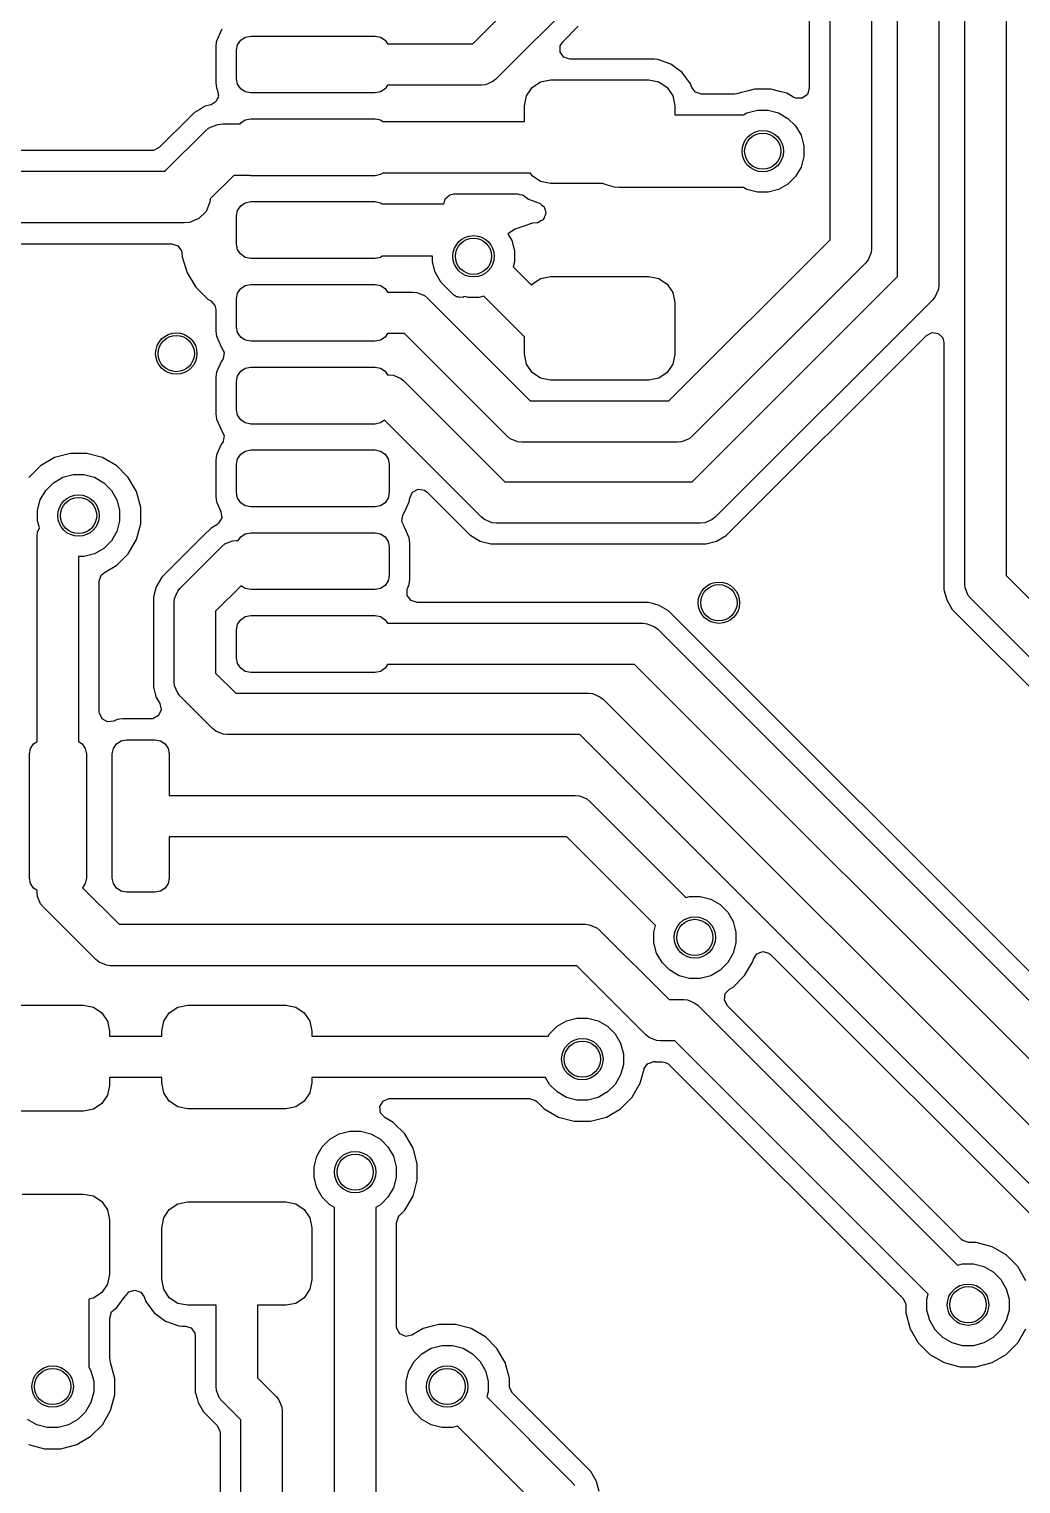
# Model space of a CAD drawing. Extents: x 0.23 to 2.97, y 0.23 to 2.17.
# Drawn here: x 1.556 to 1.933, y 0.783 to 1.336 of the extents above; entities that cross this region are included whole.
import ezdxf

# ---------------------------------------------------------------- set-up
doc = ezdxf.new("R2010")
doc.units = 0
doc.header["$MEASUREMENT"] = 0
doc.layers.add('BLACK', color=7, linetype='CONTINUOUS')

msp = doc.modelspace()

# ---------------------------------------------------------------- linework, layer by layer
at = {"layer": 'BLACK', "linetype": 'CONTINUOUS'}
for p, q in [((1.91177, 1.12535), (1.91177, 1.60109)), ((1.92752, 1.60435), (1.92752, 1.12862)), ((1.90193, 1.46894), (1.90193, 1.23906)), ((1.88618, 1.24232), (1.88618, 1.46568)), ((1.86059, 1.25625), (1.86059, 1.45627)), ((1.87634, 1.45954), (1.87634, 1.25299)), ((1.8527, 1.45139), (1.8527, 1.31383)), ((1.72473, 1.33087), (1.76213, 1.36826)), ((1.77557, 1.35943), (1.73356, 1.31742)), ((1.62924, 1.33616), (1.62726, 1.3319)), ((1.62944, 1.33644), (1.62924, 1.33616)), ((1.62941, 1.33645), (1.62944, 1.33644)), ((1.75893, 1.33163), (1.76484, 1.33755)), ((1.6272, 1.33149), (1.627, 1.32996)), ((1.627, 1.32996), (1.627, 1.31602)), ((1.62726, 1.3319), (1.6272, 1.33149)), ((1.62726, 1.3319), (1.62726, 1.3319)), ((1.62726, 1.3319), (1.62726, 1.3319)), ((1.6349, 1.32841), (1.63531, 1.33048)), ((1.6349, 1.31758), (1.6349, 1.32841)), ((1.63531, 1.33048), (1.63648, 1.33223)), ((1.63648, 1.33223), (1.63824, 1.33341)), ((1.63824, 1.33341), (1.64031, 1.33382)), ((1.64031, 1.33382), (1.68756, 1.33382)), ((1.68756, 1.33382), (1.68963, 1.33341)), ((1.68963, 1.33341), (1.69138, 1.33223)), ((1.69138, 1.33223), (1.6923, 1.33087)), ((1.6923, 1.33087), (1.72473, 1.33087)), ((1.75798, 1.33008), (1.75893, 1.33163)), ((1.75798, 1.32767), (1.75798, 1.33008)), ((1.7594, 1.32572), (1.75798, 1.32767)), ((1.76169, 1.32498), (1.7594, 1.32572)), ((1.79384, 1.32498), (1.76169, 1.32498)), ((1.79504, 1.32487), (1.79384, 1.32498)), ((1.79384, 1.32498), (1.79384, 1.32498)), ((1.80008, 1.3231), (1.79504, 1.32487)), ((1.79504, 1.32487), (1.79504, 1.32487)), ((1.80438, 1.31993), (1.80008, 1.3231)), ((1.63531, 1.31551), (1.6349, 1.31758)), ((1.73356, 1.31742), (1.73237, 1.31645)), ((1.80756, 1.31563), (1.80438, 1.31993)), ((1.80438, 1.31993), (1.80438, 1.31993)), ((1.80438, 1.31993), (1.80438, 1.31993)), ((1.80438, 1.31993), (1.80438, 1.31993)), ((1.80438, 1.31993), (1.80438, 1.31993)), ((1.627, 1.31602), (1.627, 1.31602)), ((1.627, 1.31602), (1.62726, 1.31408)), ((1.62726, 1.31408), (1.62772, 1.3131)), ((1.62772, 1.3131), (1.62783, 1.31217)), ((1.62783, 1.31217), (1.62808, 1.31126)), ((1.63648, 1.31375), (1.63531, 1.31551)), ((1.63824, 1.31258), (1.63648, 1.31375)), ((1.64031, 1.31217), (1.63824, 1.31258)), ((1.68756, 1.31217), (1.64031, 1.31217)), ((1.68963, 1.31258), (1.68756, 1.31217)), ((1.69138, 1.31375), (1.68963, 1.31258)), ((1.6923, 1.31512), (1.69138, 1.31375)), ((1.72799, 1.31512), (1.6923, 1.31512)), ((1.72953, 1.31527), (1.72799, 1.31512)), ((1.73237, 1.31645), (1.72953, 1.31527)), ((1.74521, 1.31101), (1.74734, 1.3142)), ((1.74734, 1.3142), (1.75053, 1.31634)), ((1.75053, 1.31634), (1.7543, 1.31709)), ((1.7543, 1.31709), (1.7917, 1.31709)), ((1.7917, 1.31709), (1.79547, 1.31634)), ((1.79547, 1.31634), (1.79866, 1.3142)), ((1.79866, 1.3142), (1.80079, 1.31101)), ((1.80803, 1.31428), (1.80756, 1.31563)), ((1.80756, 1.31563), (1.80756, 1.31563)), ((1.80756, 1.31563), (1.80756, 1.31563)), ((1.80942, 1.31242), (1.80803, 1.31428)), ((1.81171, 1.31167), (1.80942, 1.31242)), ((1.82573, 1.31197), (1.82424, 1.31167)), ((1.82587, 1.31203), (1.82573, 1.31197)), ((1.8295, 1.313), (1.82587, 1.31203)), ((1.83189, 1.31364), (1.8295, 1.313)), ((1.83811, 1.31364), (1.83189, 1.31364)), ((1.84143, 1.31275), (1.83811, 1.31364)), ((1.84413, 1.31203), (1.84143, 1.31275)), ((1.84685, 1.31046), (1.84413, 1.31203)), ((1.8527, 1.31383), (1.85195, 1.31154)), ((1.62292, 1.30708), (1.62092, 1.30593)), ((1.62293, 1.30708), (1.62292, 1.30708)), ((1.62294, 1.30709), (1.62293, 1.30709)), ((1.62293, 1.30709), (1.62293, 1.30708)), ((1.62412, 1.3074), (1.62294, 1.30709)), ((1.62518, 1.30768), (1.62412, 1.3074)), ((1.62519, 1.30769), (1.62518, 1.30769)), ((1.62518, 1.30769), (1.62518, 1.30768)), ((1.6252, 1.30769), (1.62519, 1.30769)), ((1.62684, 1.3086), (1.6252, 1.30769)), ((1.62698, 1.30885), (1.62684, 1.3086)), ((1.62722, 1.30901), (1.62698, 1.30885)), ((1.62755, 1.30989), (1.62722, 1.30901)), ((1.62801, 1.31071), (1.62755, 1.30989)), ((1.62808, 1.31126), (1.62798, 1.31099)), ((1.62798, 1.31099), (1.62801, 1.31071)), ((1.74446, 1.30724), (1.74521, 1.31101)), ((1.74446, 1.30134), (1.74446, 1.30724)), ((1.80079, 1.31101), (1.80154, 1.30724)), ((1.80154, 1.30724), (1.80154, 1.30378)), ((1.82424, 1.31167), (1.81171, 1.31167)), ((1.84759, 1.31013), (1.84685, 1.31046)), ((1.85, 1.31013), (1.84759, 1.31013)), ((1.85195, 1.31154), (1.85, 1.31013)), ((1.61726, 1.30313), (1.60549, 1.29139)), ((1.61887, 1.30474), (1.61726, 1.30313)), ((1.61889, 1.30475), (1.61887, 1.30474)), ((1.62092, 1.30592), (1.61889, 1.30476)), ((1.61889, 1.30476), (1.61889, 1.30476)), ((1.61889, 1.30476), (1.61889, 1.30475)), ((1.62092, 1.30593), (1.62092, 1.30592)), ((1.63625, 1.30039), (1.63648, 1.30074)), ((1.63648, 1.30074), (1.63824, 1.30191)), ((1.63824, 1.30191), (1.64031, 1.30232)), ((1.64031, 1.30232), (1.68756, 1.30232)), ((1.68756, 1.30232), (1.68963, 1.30191)), ((1.68963, 1.30191), (1.69048, 1.30134)), ((1.69048, 1.30134), (1.72411, 1.30134)), ((1.72411, 1.30134), (1.74446, 1.30134)), ((1.80154, 1.30378), (1.82764, 1.30378)), ((1.82764, 1.30378), (1.82897, 1.30455)), ((1.82897, 1.30455), (1.83294, 1.30561)), ((1.83294, 1.30561), (1.83706, 1.30561)), ((1.83706, 1.30561), (1.84103, 1.30455)), ((1.84103, 1.30455), (1.84459, 1.30249)), ((1.84459, 1.30249), (1.84749, 1.29959)), ((1.60821, 1.28295), (1.62281, 1.29752)), ((1.62281, 1.29752), (1.62429, 1.29873)), ((1.62429, 1.29873), (1.6243, 1.29873)), ((1.6243, 1.29873), (1.6243, 1.29874)), ((1.6243, 1.29874), (1.62431, 1.29874)), ((1.62431, 1.29874), (1.62608, 1.29947)), ((1.62608, 1.29947), (1.62784, 1.3002)), ((1.62784, 1.3002), (1.62785, 1.30021)), ((1.62785, 1.30021), (1.62786, 1.30021)), ((1.62786, 1.30021), (1.62787, 1.30021)), ((1.62787, 1.30021), (1.62976, 1.30039)), ((1.62976, 1.30039), (1.63625, 1.30039)), ((1.84749, 1.29959), (1.84955, 1.29603)), ((1.84955, 1.29603), (1.85061, 1.29206)), ((1.60274, 1.29026), (1.48144, 1.29026)), ((1.60334, 1.2903), (1.60274, 1.29026)), ((1.60549, 1.29139), (1.60334, 1.2903)), ((1.85061, 1.29206), (1.85061, 1.28794)), ((1.85061, 1.28794), (1.84955, 1.28397)), ((1.47656, 1.28236), (1.60772, 1.28236)), ((1.60772, 1.28236), (1.60821, 1.28295)), ((1.63383, 1.28071), (1.62493, 1.27183)), ((1.64011, 1.28071), (1.63383, 1.28071)), ((1.64031, 1.28067), (1.64011, 1.28071)), ((1.68756, 1.28067), (1.64031, 1.28067)), ((1.68963, 1.28108), (1.68756, 1.28067)), ((1.69048, 1.28165), (1.68963, 1.28108)), ((1.72411, 1.28165), (1.69048, 1.28165)), ((1.74664, 1.28165), (1.72411, 1.28165)), ((1.74734, 1.2806), (1.74664, 1.28165)), ((1.75053, 1.27847), (1.74734, 1.2806)), ((1.84749, 1.28041), (1.84459, 1.27751)), ((1.84955, 1.28397), (1.84749, 1.28041)), ((1.71419, 1.27186), (1.716, 1.27345)), ((1.716, 1.27345), (1.71754, 1.27376)), ((1.71754, 1.27376), (1.72178, 1.27376)), ((1.72178, 1.27376), (1.74185, 1.27376)), ((1.74185, 1.27376), (1.74267, 1.27349)), ((1.74267, 1.27349), (1.74353, 1.27338)), ((1.74353, 1.27338), (1.74386, 1.27322)), ((1.74386, 1.27322), (1.74592, 1.2717)), ((1.7543, 1.27772), (1.75053, 1.27847)), ((1.77435, 1.27772), (1.7543, 1.27772)), ((1.77513, 1.27727), (1.77435, 1.27772)), ((1.7786, 1.27634), (1.77513, 1.27727)), ((1.7804, 1.27622), (1.7786, 1.27634)), ((1.82764, 1.27622), (1.7804, 1.27622)), ((1.82897, 1.27545), (1.82764, 1.27622)), ((1.83294, 1.27439), (1.82897, 1.27545)), ((1.83706, 1.27439), (1.83294, 1.27439)), ((1.84103, 1.27545), (1.83706, 1.27439)), ((1.84459, 1.27751), (1.84103, 1.27545)), ((1.62481, 1.2706), (1.62334, 1.26705)), ((1.62493, 1.27183), (1.62481, 1.2706)), ((1.62481, 1.2706), (1.62481, 1.2706)), ((1.6349, 1.26541), (1.63531, 1.26748)), ((1.63531, 1.26748), (1.63648, 1.26924)), ((1.63648, 1.26924), (1.63824, 1.27041)), ((1.63824, 1.27041), (1.64031, 1.27083)), ((1.64031, 1.27083), (1.68756, 1.27083)), ((1.68756, 1.27083), (1.68963, 1.27041)), ((1.68963, 1.27041), (1.69025, 1.27)), ((1.69025, 1.27), (1.71361, 1.27)), ((1.71361, 1.27), (1.71382, 1.27023)), ((1.71382, 1.27023), (1.71419, 1.27186)), ((1.74592, 1.2717), (1.75011, 1.27023)), ((1.75011, 1.27023), (1.7503, 1.27014)), ((1.7503, 1.27014), (1.75103, 1.26945)), ((1.75103, 1.26945), (1.75182, 1.26885)), ((1.75182, 1.26885), (1.75189, 1.26864)), ((1.75189, 1.26864), (1.75205, 1.26848)), ((1.75205, 1.26848), (1.75223, 1.2675)), ((1.75223, 1.2675), (1.75252, 1.26654)), ((1.61516, 1.26268), (1.48232, 1.26268)), ((1.61708, 1.26287), (1.61516, 1.26268)), ((1.62063, 1.26434), (1.61708, 1.26287)), ((1.62334, 1.26705), (1.62063, 1.26434)), ((1.6349, 1.25459), (1.6349, 1.26541)), ((1.74742, 1.26257), (1.74089, 1.26028)), ((1.74906, 1.26275), (1.74742, 1.26257)), ((1.74742, 1.26257), (1.74742, 1.26257)), ((1.74933, 1.26279), (1.74906, 1.26275)), ((1.74954, 1.26291), (1.74933, 1.26279)), ((1.74974, 1.26289), (1.74954, 1.26291)), ((1.75056, 1.26346), (1.74974, 1.26289)), ((1.75145, 1.26394), (1.75056, 1.26346)), ((1.75154, 1.26414), (1.75145, 1.26394)), ((1.75172, 1.26427), (1.75154, 1.26414)), ((1.75205, 1.26521), (1.75172, 1.26427)), ((1.75248, 1.26612), (1.75205, 1.26521)), ((1.75252, 1.26654), (1.75244, 1.26633)), ((1.75244, 1.26633), (1.75248, 1.26612)), ((1.74089, 1.26028), (1.73811, 1.25854)), ((1.73811, 1.25854), (1.73956, 1.25603)), ((1.49411, 1.25478), (1.61026, 1.25478)), ((1.61026, 1.25478), (1.61255, 1.25404)), ((1.61255, 1.25404), (1.61397, 1.25209)), ((1.61397, 1.25209), (1.61414, 1.25124)), ((1.61414, 1.25124), (1.61427, 1.24981)), ((1.63531, 1.25252), (1.6349, 1.25459)), ((1.63648, 1.25076), (1.63531, 1.25252)), ((1.73956, 1.25603), (1.74062, 1.25206)), ((1.74062, 1.25206), (1.74062, 1.24795)), ((1.79934, 1.195), (1.86059, 1.25625)), ((1.87619, 1.25146), (1.87501, 1.24862)), ((1.87634, 1.25299), (1.87619, 1.25146)), ((1.61427, 1.24981), (1.61427, 1.24981)), ((1.61427, 1.24981), (1.61617, 1.24372)), ((1.63824, 1.24959), (1.63648, 1.25076)), ((1.64031, 1.24917), (1.63824, 1.24959)), ((1.68756, 1.24917), (1.64031, 1.24917)), ((1.68963, 1.24959), (1.68756, 1.24917)), ((1.69025, 1.25), (1.68963, 1.24959)), ((1.70939, 1.25), (1.69025, 1.25)), ((1.70939, 1.24795), (1.70939, 1.25)), ((1.71046, 1.24398), (1.70939, 1.24795)), ((1.74062, 1.24795), (1.74011, 1.24603)), ((1.74011, 1.24603), (1.7471, 1.23904)), ((1.87403, 1.24742), (1.80817, 1.18156)), ((1.87501, 1.24862), (1.87403, 1.24742)), ((1.61617, 1.24372), (1.61947, 1.23826)), ((1.71251, 1.24042), (1.71046, 1.24398)), ((1.71256, 1.24037), (1.71251, 1.24042)), ((1.71273, 1.24004), (1.71256, 1.24037)), ((1.71736, 1.23541), (1.71273, 1.24004)), ((1.74734, 1.2394), (1.75053, 1.24153)), ((1.75053, 1.24153), (1.7543, 1.24228)), ((1.7543, 1.24228), (1.7917, 1.24228)), ((1.7917, 1.24228), (1.79547, 1.24153)), ((1.79547, 1.24153), (1.79866, 1.2394)), ((1.80812, 1.16425), (1.88618, 1.24232)), ((1.61947, 1.23826), (1.62399, 1.23375)), ((1.6349, 1.23392), (1.63531, 1.23599)), ((1.63531, 1.23599), (1.63648, 1.23775)), ((1.63648, 1.23775), (1.63824, 1.23892)), ((1.63824, 1.23892), (1.64031, 1.23933)), ((1.64031, 1.23933), (1.68756, 1.23933)), ((1.68756, 1.23933), (1.68963, 1.23892)), ((1.68963, 1.23892), (1.69138, 1.23775)), ((1.69138, 1.23775), (1.6923, 1.23638)), ((1.6923, 1.23638), (1.70197, 1.23638)), ((1.70197, 1.23638), (1.7035, 1.23623)), ((1.7035, 1.23623), (1.70634, 1.23505)), ((1.70634, 1.23505), (1.70754, 1.23407)), ((1.71851, 1.23462), (1.71736, 1.23541)), ((1.71904, 1.23456), (1.71851, 1.23462)), ((1.71951, 1.23432), (1.71904, 1.23456)), ((1.7202, 1.23442), (1.71951, 1.23432)), ((1.7209, 1.23435), (1.7202, 1.23442)), ((1.72136, 1.23461), (1.7209, 1.23435)), ((1.72186, 1.23469), (1.72136, 1.23461)), ((1.72295, 1.23439), (1.72186, 1.23469)), ((1.72706, 1.23439), (1.72295, 1.23439)), ((1.72896, 1.2349), (1.72706, 1.23439)), ((1.74446, 1.21941), (1.72896, 1.2349)), ((1.7471, 1.23904), (1.74734, 1.2394)), ((1.79866, 1.2394), (1.80079, 1.23621)), ((1.80079, 1.23621), (1.80154, 1.23244)), ((1.9006, 1.23468), (1.89962, 1.23349)), ((1.90178, 1.23752), (1.9006, 1.23468)), ((1.9006, 1.23468), (1.9006, 1.23468)), ((1.90193, 1.23906), (1.90178, 1.23752)), ((1.62399, 1.23375), (1.62512, 1.23306)), ((1.62512, 1.23306), (1.6267, 1.23124)), ((1.6267, 1.23124), (1.627, 1.22972)), ((1.627, 1.22972), (1.627, 1.22153)), ((1.6349, 1.22309), (1.6349, 1.23392)), ((1.70754, 1.23407), (1.74661, 1.195)), ((1.80154, 1.23244), (1.80154, 1.21276)), ((1.89962, 1.23349), (1.81695, 1.15081)), ((1.627, 1.22153), (1.627, 1.22153)), ((1.627, 1.22153), (1.62726, 1.21959)), ((1.62726, 1.21959), (1.62924, 1.21534)), ((1.63531, 1.22102), (1.6349, 1.22309)), ((1.63648, 1.21926), (1.63531, 1.22102)), ((1.63824, 1.21809), (1.63648, 1.21926)), ((1.64031, 1.21768), (1.63824, 1.21809)), ((1.68756, 1.21768), (1.64031, 1.21768)), ((1.68963, 1.21809), (1.68756, 1.21768)), ((1.69138, 1.21926), (1.68963, 1.21809)), ((1.6923, 1.22063), (1.69138, 1.21926)), ((1.69871, 1.22063), (1.6923, 1.22063)), ((1.73778, 1.18156), (1.69871, 1.22063)), ((1.74446, 1.21276), (1.74446, 1.21941)), ((1.82106, 1.14376), (1.89722, 1.21993)), ((1.89722, 1.21993), (1.89937, 1.22102)), ((1.89937, 1.22102), (1.90175, 1.22064)), ((1.90175, 1.22064), (1.90345, 1.21894)), ((1.90345, 1.21894), (1.90388, 1.21717)), ((1.62924, 1.21534), (1.62944, 1.21506)), ((1.62944, 1.21506), (1.62934, 1.21499)), ((1.62934, 1.21499), (1.63016, 1.21336)), ((1.63016, 1.21336), (1.62979, 1.21099)), ((1.74521, 1.20899), (1.74446, 1.21276)), ((1.80154, 1.21276), (1.80079, 1.20899)), ((1.90388, 1.21717), (1.90388, 1.12743)), ((1.62924, 1.21017), (1.62726, 1.20592)), ((1.62944, 1.21045), (1.62924, 1.21017)), ((1.62979, 1.21099), (1.62941, 1.21047)), ((1.62941, 1.21047), (1.62944, 1.21045)), ((1.63648, 1.20625), (1.63824, 1.20742)), ((1.63824, 1.20742), (1.64031, 1.20783)), ((1.64031, 1.20783), (1.68756, 1.20783)), ((1.68756, 1.20783), (1.68963, 1.20742)), ((1.68963, 1.20742), (1.69138, 1.20625)), ((1.74734, 1.2058), (1.74521, 1.20899)), ((1.80079, 1.20899), (1.79866, 1.2058)), ((1.62714, 1.205), (1.627, 1.20398)), ((1.627, 1.20398), (1.627, 1.19004)), ((1.62726, 1.20592), (1.62714, 1.205)), ((1.62726, 1.20592), (1.62726, 1.20592)), ((1.62726, 1.20592), (1.62726, 1.20592)), ((1.6349, 1.20242), (1.63531, 1.20449)), ((1.6349, 1.19159), (1.6349, 1.20242)), ((1.63531, 1.20449), (1.63648, 1.20625)), ((1.69138, 1.20625), (1.6923, 1.20488)), ((1.6923, 1.20488), (1.69299, 1.20488)), ((1.69299, 1.20488), (1.69453, 1.20473)), ((1.69453, 1.20473), (1.69737, 1.20355)), ((1.69737, 1.20355), (1.69856, 1.20258)), ((1.69856, 1.20258), (1.73688, 1.16425)), ((1.75053, 1.20366), (1.74734, 1.2058)), ((1.7543, 1.20291), (1.75053, 1.20366)), ((1.7917, 1.20291), (1.7543, 1.20291)), ((1.79547, 1.20366), (1.7917, 1.20291)), ((1.79866, 1.2058), (1.79547, 1.20366)), ((1.627, 1.19004), (1.627, 1.19004)), ((1.627, 1.19004), (1.62726, 1.1881)), ((1.63531, 1.18952), (1.6349, 1.19159)), ((1.74661, 1.195), (1.79934, 1.195)), ((1.62726, 1.1881), (1.62924, 1.18384)), ((1.63648, 1.18777), (1.63531, 1.18952)), ((1.63824, 1.18659), (1.63648, 1.18777)), ((1.64031, 1.18618), (1.63824, 1.18659)), ((1.68756, 1.18618), (1.64031, 1.18618)), ((1.68963, 1.18659), (1.68756, 1.18618)), ((1.69121, 1.18765), (1.68963, 1.18659)), ((1.72805, 1.15081), (1.69121, 1.18765)), ((1.62924, 1.18384), (1.62944, 1.18356)), ((1.62944, 1.17895), (1.62924, 1.17868)), ((1.62944, 1.18356), (1.62934, 1.18349)), ((1.62934, 1.18349), (1.63016, 1.18187)), ((1.62979, 1.17949), (1.62941, 1.17897)), ((1.62941, 1.17897), (1.62944, 1.17895)), ((1.63016, 1.18187), (1.62979, 1.17949)), ((1.73897, 1.18058), (1.73778, 1.18156)), ((1.74181, 1.1794), (1.73897, 1.18058)), ((1.74335, 1.17925), (1.74181, 1.1794)), ((1.8026, 1.17925), (1.74335, 1.17925)), ((1.80413, 1.1794), (1.8026, 1.17925)), ((1.80697, 1.18058), (1.80413, 1.1794)), ((1.80817, 1.18156), (1.80697, 1.18058)), ((1.56572, 1.17341), (1.56033, 1.1703)), ((1.57173, 1.17502), (1.56572, 1.17341)), ((1.57795, 1.17502), (1.57173, 1.17502)), ((1.58397, 1.17341), (1.57795, 1.17502)), ((1.58936, 1.1703), (1.58397, 1.17341)), ((1.62713, 1.17341), (1.627, 1.17248)), ((1.62726, 1.17442), (1.62713, 1.17341)), ((1.62924, 1.17868), (1.62726, 1.17442)), ((1.62726, 1.17442), (1.62726, 1.17442)), ((1.62726, 1.17442), (1.62726, 1.17442)), ((1.63531, 1.173), (1.63648, 1.17475)), ((1.63648, 1.17475), (1.63824, 1.17593)), ((1.63824, 1.17593), (1.64031, 1.17634)), ((1.64031, 1.17634), (1.68756, 1.17634)), ((1.68756, 1.17634), (1.68963, 1.17593)), ((1.68963, 1.17593), (1.69138, 1.17475)), ((1.69138, 1.17475), (1.69256, 1.173)), ((1.56033, 1.1703), (1.55592, 1.16589)), ((1.59376, 1.16589), (1.58936, 1.1703)), ((1.627, 1.17248), (1.627, 1.15854)), ((1.6349, 1.17093), (1.63531, 1.173)), ((1.6349, 1.1601), (1.6349, 1.17093)), ((1.69256, 1.173), (1.69297, 1.17093)), ((1.69297, 1.17093), (1.69297, 1.1601)), ((1.56235, 1.16096), (1.56526, 1.16387)), ((1.56526, 1.16387), (1.56882, 1.16593)), ((1.56882, 1.16593), (1.57279, 1.16699)), ((1.57279, 1.16699), (1.5769, 1.16699)), ((1.5769, 1.16699), (1.58087, 1.16593)), ((1.58087, 1.16593), (1.58443, 1.16387)), ((1.58443, 1.16387), (1.58734, 1.16096)), ((1.59687, 1.1605), (1.59376, 1.16589)), ((1.73688, 1.16425), (1.80812, 1.16425)), ((1.55923, 1.15343), (1.56029, 1.1574)), ((1.56029, 1.1574), (1.56235, 1.16096)), ((1.58734, 1.16096), (1.58939, 1.1574)), ((1.58939, 1.1574), (1.59046, 1.15343)), ((1.59848, 1.15449), (1.59687, 1.1605)), ((1.627, 1.15854), (1.627, 1.15854)), ((1.627, 1.15854), (1.62726, 1.1566)), ((1.63531, 1.15803), (1.6349, 1.1601)), ((1.63648, 1.15627), (1.63531, 1.15803)), ((1.69256, 1.15803), (1.69138, 1.15627)), ((1.69297, 1.1601), (1.69256, 1.15803)), ((1.70061, 1.1566), (1.7008, 1.15804)), ((1.7008, 1.15804), (1.70183, 1.16021)), ((1.70183, 1.16021), (1.70395, 1.16136)), ((1.70395, 1.16136), (1.70634, 1.16105)), ((1.70634, 1.16105), (1.70742, 1.16028)), ((1.70742, 1.16028), (1.721, 1.1467)), ((1.55923, 1.14932), (1.55923, 1.15343)), ((1.59046, 1.15343), (1.59046, 1.14932)), ((1.59848, 1.14827), (1.59848, 1.15449)), ((1.62726, 1.1566), (1.62726, 1.1566)), ((1.62726, 1.1566), (1.62726, 1.1566)), ((1.62726, 1.1566), (1.62737, 1.15636)), ((1.62737, 1.15636), (1.62898, 1.15292)), ((1.62898, 1.15292), (1.62927, 1.15053)), ((1.63824, 1.1551), (1.63648, 1.15627)), ((1.64031, 1.15469), (1.63824, 1.1551)), ((1.68756, 1.15469), (1.64031, 1.15469)), ((1.68963, 1.1551), (1.68756, 1.15469)), ((1.69138, 1.15627), (1.68963, 1.1551)), ((1.6977, 1.14915), (1.69808, 1.15153)), ((1.69808, 1.15153), (1.69845, 1.15205)), ((1.69843, 1.15207), (1.69862, 1.15235)), ((1.69845, 1.15205), (1.69843, 1.15207)), ((1.69862, 1.15235), (1.70061, 1.1566)), ((1.69862, 1.15235), (1.69862, 1.15235)), ((1.55993, 1.1467), (1.55923, 1.14932)), ((1.55925, 1.14504), (1.55993, 1.1467)), ((1.59046, 1.14932), (1.58939, 1.14535)), ((1.59687, 1.14225), (1.59848, 1.14827)), ((1.6252, 1.14663), (1.62249, 1.14392)), ((1.62739, 1.1479), (1.6252, 1.14663)), ((1.6281, 1.14842), (1.62739, 1.1479)), ((1.62927, 1.15053), (1.6281, 1.14842)), ((1.69853, 1.14753), (1.6977, 1.14915)), ((1.69843, 1.14746), (1.69853, 1.14753)), ((1.69862, 1.14718), (1.69843, 1.14746)), ((1.70061, 1.14293), (1.69862, 1.14718)), ((1.721, 1.1467), (1.721, 1.1467)), ((1.721, 1.1467), (1.72365, 1.14405)), ((1.72925, 1.14983), (1.72805, 1.15081)), ((1.73209, 1.14866), (1.72925, 1.14983)), ((1.73362, 1.1485), (1.73209, 1.14866)), ((1.81138, 1.1485), (1.73362, 1.1485)), ((1.81291, 1.14866), (1.81138, 1.1485)), ((1.81575, 1.14983), (1.81291, 1.14866)), ((1.81695, 1.15081), (1.81575, 1.14983)), ((1.55909, 1.1435), (1.55925, 1.14504)), ((1.55909, 1.06542), (1.55909, 1.1435)), ((1.58734, 1.14179), (1.58443, 1.13888)), ((1.58939, 1.14535), (1.58734, 1.14179)), ((1.59376, 1.13686), (1.59687, 1.14225)), ((1.62249, 1.14392), (1.60648, 1.12791)), ((1.62249, 1.14392), (1.62249, 1.14392)), ((1.62249, 1.14392), (1.62249, 1.14392)), ((1.62931, 1.13958), (1.63051, 1.14056)), ((1.63051, 1.14056), (1.63335, 1.14174)), ((1.63335, 1.14174), (1.63488, 1.14189)), ((1.63488, 1.14189), (1.63557, 1.14189)), ((1.63557, 1.14189), (1.63648, 1.14326)), ((1.63648, 1.14326), (1.63824, 1.14443)), ((1.63824, 1.14443), (1.64031, 1.14484)), ((1.64031, 1.14484), (1.68756, 1.14484)), ((1.68756, 1.14484), (1.68963, 1.14443)), ((1.68963, 1.14443), (1.69138, 1.14326)), ((1.69138, 1.14326), (1.69256, 1.1415)), ((1.69256, 1.1415), (1.69297, 1.13943)), ((1.70086, 1.14099), (1.70061, 1.14293)), ((1.70086, 1.12704), (1.70086, 1.14099)), ((1.72365, 1.14405), (1.72394, 1.14376)), ((1.72394, 1.14376), (1.72754, 1.14168)), ((1.72754, 1.14168), (1.73155, 1.14061)), ((1.73155, 1.14061), (1.73155, 1.14061)), ((1.73155, 1.14061), (1.81345, 1.14061)), ((1.81345, 1.14061), (1.81746, 1.14168)), ((1.81345, 1.14061), (1.81345, 1.14061)), ((1.81746, 1.14168), (1.82106, 1.14376)), ((1.81746, 1.14168), (1.81746, 1.14168)), ((1.81746, 1.14168), (1.81746, 1.14168)), ((1.82106, 1.14376), (1.82106, 1.14376)), ((1.82106, 1.14376), (1.82106, 1.14376)), ((1.5769, 1.13576), (1.57484, 1.13576)), ((1.57484, 1.13576), (1.57484, 1.06544)), ((1.58087, 1.13683), (1.5769, 1.13576)), ((1.58443, 1.13888), (1.58087, 1.13683)), ((1.58936, 1.13246), (1.59376, 1.13686)), ((1.61353, 1.1238), (1.62931, 1.13958)), ((1.69297, 1.13943), (1.69297, 1.1286)), ((1.58348, 1.12868), (1.58468, 1.12976)), ((1.58468, 1.12976), (1.58936, 1.13246)), ((1.58274, 1.12639), (1.58348, 1.12868)), ((1.58274, 1.07667), (1.58274, 1.12639)), ((1.6044, 1.12431), (1.60364, 1.12146)), ((1.60648, 1.12791), (1.6044, 1.12431)), ((1.6044, 1.12431), (1.6044, 1.12431)), ((1.6044, 1.12431), (1.6044, 1.12431)), ((1.60648, 1.12791), (1.60648, 1.12791)), ((1.61255, 1.1226), (1.61353, 1.1238)), ((1.63666, 1.12466), (1.62697, 1.11497)), ((1.63824, 1.1236), (1.63666, 1.12466)), ((1.64031, 1.12319), (1.63824, 1.1236)), ((1.68963, 1.1236), (1.68756, 1.12319)), ((1.69138, 1.12477), (1.68963, 1.1236)), ((1.69256, 1.12653), (1.69138, 1.12477)), ((1.69297, 1.1286), (1.69256, 1.12653)), ((1.69984, 1.12339), (1.70001, 1.12383)), ((1.70001, 1.12383), (1.70018, 1.1242)), ((1.70018, 1.1242), (1.70061, 1.12511)), ((1.70061, 1.12511), (1.70086, 1.12704)), ((1.90388, 1.12743), (1.90388, 1.12328)), ((1.91192, 1.12382), (1.91177, 1.12535)), ((1.9131, 1.12098), (1.91192, 1.12382)), ((1.92752, 1.12862), (2.03277, 1.02337)), ((1.60364, 1.12146), (1.60333, 1.1203)), ((1.60333, 1.1203), (1.60333, 1.09026)), ((1.61122, 1.11823), (1.61137, 1.11976)), ((1.61122, 1.08819), (1.61122, 1.11823)), ((1.61137, 1.11976), (1.61255, 1.1226)), ((1.68756, 1.12319), (1.64031, 1.12319)), ((1.69984, 1.12098), (1.69984, 1.12339)), ((1.70125, 1.11903), (1.69984, 1.12098)), ((1.70355, 1.11829), (1.70125, 1.11903)), ((1.79156, 1.11829), (1.70355, 1.11829)), ((1.79358, 1.11775), (1.79156, 1.11829)), ((1.79156, 1.11829), (1.79156, 1.11829)), ((1.90388, 1.12328), (1.90403, 1.1227)), ((1.90403, 1.1227), (1.90495, 1.11927)), ((1.90495, 1.11927), (1.90703, 1.11567)), ((1.91408, 1.11979), (1.9131, 1.12098)), ((2.02163, 1.01223), (1.91408, 1.11979)), ((1.62697, 1.11497), (1.62697, 1.09145)), ((1.63648, 1.11176), (1.63824, 1.11293)), ((1.63824, 1.11293), (1.64031, 1.11335)), ((1.64031, 1.11335), (1.68756, 1.11335)), ((1.68756, 1.11335), (1.68963, 1.11293)), ((1.68963, 1.11293), (1.69138, 1.11176)), ((1.79557, 1.11721), (1.79358, 1.11775)), ((1.79916, 1.11514), (1.79557, 1.11721)), ((1.79557, 1.11721), (1.79557, 1.11721)), ((2.00459, 0.90971), (1.79916, 1.11514)), ((1.79916, 1.11514), (1.79916, 1.11514)), ((1.79916, 1.11514), (1.79916, 1.11514)), ((1.90703, 1.11567), (1.90703, 1.11567)), ((1.90703, 1.11567), (1.90703, 1.11567)), ((1.90703, 1.11567), (2.01195, 1.01075)), ((1.6349, 1.10793), (1.63531, 1.11)), ((1.6349, 1.09711), (1.6349, 1.10793)), ((1.63531, 1.11), (1.63648, 1.11176)), ((1.69138, 1.11176), (1.6923, 1.11039)), ((1.6923, 1.11039), (1.78948, 1.11039)), ((1.78948, 1.11039), (1.79102, 1.11024)), ((1.79102, 1.11024), (1.79385, 1.10907)), ((1.79385, 1.10907), (1.79505, 1.10809)), ((1.79505, 1.10809), (2.25856, 0.64458)), ((1.63531, 1.09503), (1.6349, 1.09711)), ((1.62697, 1.09145), (1.63464, 1.08378)), ((1.63648, 1.09328), (1.63531, 1.09503)), ((1.63824, 1.0921), (1.63648, 1.09328)), ((1.64031, 1.09169), (1.63824, 1.0921)), ((1.68756, 1.09169), (1.64031, 1.09169)), ((1.68963, 1.0921), (1.68756, 1.09169)), ((1.69138, 1.09328), (1.68963, 1.0921)), ((1.6923, 1.09465), (1.69138, 1.09328)), ((1.78622, 1.09465), (1.6923, 1.09465)), ((2.24512, 0.63575), (1.78622, 1.09465)), ((1.60333, 1.09026), (1.60333, 1.08611)), ((1.60333, 1.08611), (1.60415, 1.08305)), ((1.61137, 1.08665), (1.61122, 1.08819)), ((1.61255, 1.08381), (1.61137, 1.08665)), ((1.60415, 1.08305), (1.6044, 1.0821)), ((1.6044, 1.0821), (1.60571, 1.07984)), ((1.60571, 1.07984), (1.60621, 1.07749)), ((1.61353, 1.08262), (1.61255, 1.08381)), ((1.62581, 1.07034), (1.61353, 1.08262)), ((1.63464, 1.08378), (1.76869, 1.08378)), ((1.76869, 1.08378), (1.77022, 1.08363)), ((1.77022, 1.08363), (1.77306, 1.08245)), ((1.77306, 1.08245), (1.77426, 1.08147)), ((1.77426, 1.08147), (2.18258, 0.67315)), ((1.58277, 1.0762), (1.58274, 1.07667)), ((1.58378, 1.07401), (1.58277, 1.0762)), ((1.58589, 1.07285), (1.58378, 1.07401)), ((1.59151, 1.074), (1.58957, 1.07374)), ((1.60233, 1.074), (1.59151, 1.074)), ((1.59151, 1.074), (1.59151, 1.074)), ((1.60314, 1.07408), (1.60233, 1.074)), ((1.60523, 1.07529), (1.60314, 1.07408)), ((1.60621, 1.07749), (1.60523, 1.07529)), ((1.58828, 1.07314), (1.58589, 1.07285)), ((1.58957, 1.07374), (1.58828, 1.07314)), ((1.58957, 1.07374), (1.58957, 1.07374)), ((1.627, 1.06936), (1.62581, 1.07034)), ((1.62984, 1.06818), (1.627, 1.06936)), ((1.55616, 1.06069), (1.55657, 1.06276)), ((1.55657, 1.06276), (1.55774, 1.06452)), ((1.55774, 1.06452), (1.55909, 1.06542)), ((1.57484, 1.06544), (1.57623, 1.06452)), ((1.57623, 1.06452), (1.5774, 1.06276)), ((1.5774, 1.06276), (1.57781, 1.06069)), ((1.58765, 1.06069), (1.58807, 1.06276)), ((1.58807, 1.06276), (1.58924, 1.06452)), ((1.58924, 1.06452), (1.591, 1.06569)), ((1.591, 1.06569), (1.59307, 1.0661)), ((1.59307, 1.0661), (1.60389, 1.0661)), ((1.60389, 1.0661), (1.60597, 1.06569)), ((1.60597, 1.06569), (1.60772, 1.06452)), ((1.60772, 1.06452), (1.60889, 1.06276)), ((1.60889, 1.06276), (1.60931, 1.06069)), ((1.63138, 1.06803), (1.62984, 1.06818)), ((1.76543, 1.06803), (1.63138, 1.06803)), ((2.16913, 0.66432), (1.76543, 1.06803)), ((1.55616, 1.01344), (1.55616, 1.06069)), ((1.57781, 1.06069), (1.57781, 1.01344)), ((1.58765, 1.01344), (1.58765, 1.06069)), ((1.60931, 1.06069), (1.60931, 1.04488)), ((1.60931, 1.04488), (1.76372, 1.04488)), ((1.76372, 1.04488), (1.76526, 1.04473)), ((1.76526, 1.04473), (1.7681, 1.04355)), ((1.7681, 1.04355), (1.76929, 1.04258)), ((1.76929, 1.04258), (1.80576, 1.00611)), ((1.76046, 1.02913), (1.60931, 1.02913)), ((1.60931, 1.02913), (1.60931, 1.01344)), ((1.79423, 0.99537), (1.76046, 1.02913)), ((1.55657, 1.01137), (1.55616, 1.01344)), ((1.57781, 1.01344), (1.5774, 1.01137)), ((1.58807, 1.01137), (1.58765, 1.01344)), ((1.60931, 1.01344), (1.60889, 1.01137)), ((1.55774, 1.00962), (1.55657, 1.01137)), ((1.55909, 1.00871), (1.55774, 1.00962)), ((1.55909, 1.00803), (1.55909, 1.00871)), ((1.55925, 1.0065), (1.55909, 1.00803)), ((1.5774, 1.01137), (1.57634, 1.00979)), ((1.57634, 1.00979), (1.59027, 0.99587)), ((1.58924, 1.00962), (1.58807, 1.01137)), ((1.591, 1.00844), (1.58924, 1.00962)), ((1.59307, 1.00803), (1.591, 1.00844)), ((1.60389, 1.00803), (1.59307, 1.00803)), ((1.60597, 1.00844), (1.60389, 1.00803)), ((1.60772, 1.00962), (1.60597, 1.00844)), ((1.60889, 1.01137), (1.60772, 1.00962)), ((1.56042, 1.00366), (1.55925, 1.0065)), ((1.5614, 1.00246), (1.56042, 1.00366)), ((1.58144, 0.98242), (1.5614, 1.00246)), ((1.80576, 1.00611), (1.80713, 1.00648)), ((1.80713, 1.00648), (1.81124, 1.00648)), ((1.81124, 1.00648), (1.81521, 1.00542)), ((1.81521, 1.00542), (1.81877, 1.00336)), ((1.81877, 1.00336), (1.82168, 1.00045)), ((1.82168, 1.00045), (1.82373, 0.99689)), ((1.82373, 0.99689), (1.8248, 0.99292)), ((1.59027, 0.99587), (1.76752, 0.99587)), ((1.76752, 0.99587), (1.76905, 0.99571)), ((1.76905, 0.99571), (1.77189, 0.99454)), ((1.77189, 0.99454), (1.77308, 0.99356)), ((1.77308, 0.99356), (1.7994, 0.96724)), ((1.79357, 0.99292), (1.79423, 0.99537)), ((1.79357, 0.98881), (1.79357, 0.99292)), ((1.8248, 0.99292), (1.8248, 0.98881)), ((1.79464, 0.98484), (1.79357, 0.98881)), ((1.8248, 0.98881), (1.82373, 0.98484)), ((1.83275, 0.98461), (1.835, 0.98547)), ((1.835, 0.98547), (1.83733, 0.98485)), ((1.58263, 0.98145), (1.58144, 0.98242)), ((1.58547, 0.98027), (1.58263, 0.98145)), ((1.58701, 0.98012), (1.58547, 0.98027)), ((1.76426, 0.98012), (1.58701, 0.98012)), ((1.79057, 0.9538), (1.76426, 0.98012)), ((1.79669, 0.98128), (1.79464, 0.98484)), ((1.7996, 0.97837), (1.79669, 0.98128)), ((1.82168, 0.98128), (1.81877, 0.97837)), ((1.82373, 0.98484), (1.82168, 0.98128)), ((1.8281, 0.97635), (1.83121, 0.98174)), ((1.83121, 0.98174), (1.83144, 0.98259)), ((1.83144, 0.98259), (1.83275, 0.98461)), ((1.83733, 0.98485), (1.83796, 0.98433)), ((1.83796, 0.98433), (2.1601, 0.6622)), ((1.80316, 0.97632), (1.7996, 0.97837)), ((1.80713, 0.97525), (1.80316, 0.97632)), ((1.81124, 0.97525), (1.80713, 0.97525)), ((1.81521, 0.97632), (1.81124, 0.97525)), ((1.81877, 0.97837), (1.81521, 0.97632)), ((1.8237, 0.97195), (1.8281, 0.97635)), ((1.82039, 0.96715), (1.82076, 0.96953)), ((1.82076, 0.96953), (1.82229, 0.97113)), ((1.82229, 0.97113), (1.8237, 0.97195)), ((1.54128, 0.9651), (1.57672, 0.9651)), ((1.57672, 0.9651), (1.58048, 0.96435)), ((1.58048, 0.96435), (1.58368, 0.96222)), ((1.60934, 0.9622), (1.61253, 0.96434)), ((1.61253, 0.96434), (1.6163, 0.96509)), ((1.6163, 0.96509), (1.6537, 0.96509)), ((1.6537, 0.96509), (1.65747, 0.96434)), ((1.65747, 0.96434), (1.66066, 0.9622)), ((1.7994, 0.96724), (1.80481, 0.96724)), ((1.80481, 0.96724), (1.80635, 0.96709)), ((1.80635, 0.96709), (1.80919, 0.96592)), ((1.80919, 0.96592), (1.81038, 0.96494)), ((1.81038, 0.96494), (1.90908, 0.86624)), ((1.82148, 0.965), (1.82039, 0.96715)), ((1.91056, 0.87592), (1.82148, 0.965)), ((1.58368, 0.96222), (1.58581, 0.95903)), ((1.58581, 0.95903), (1.58656, 0.95526)), ((1.60646, 0.95524), (1.60721, 0.95901)), ((1.60721, 0.95901), (1.60934, 0.9622)), ((1.66066, 0.9622), (1.66279, 0.95901)), ((1.66279, 0.95901), (1.66354, 0.95524)), ((1.75681, 0.95706), (1.76038, 0.95911)), ((1.76038, 0.95911), (1.76435, 0.96018)), ((1.76435, 0.96018), (1.76846, 0.96018)), ((1.76846, 0.96018), (1.77243, 0.95911)), ((1.77243, 0.95911), (1.77599, 0.95706)), ((1.58656, 0.95526), (1.58656, 0.95327)), ((1.58656, 0.95327), (1.60646, 0.95327)), ((1.60646, 0.95327), (1.60646, 0.95524)), ((1.66354, 0.95524), (1.66354, 0.95328)), ((1.66354, 0.95328), (1.7534, 0.95328)), ((1.7534, 0.95328), (1.75391, 0.95415)), ((1.75391, 0.95415), (1.75681, 0.95706)), ((1.77599, 0.95706), (1.7789, 0.95415)), ((1.7789, 0.95415), (1.78095, 0.95059)), ((1.79176, 0.95282), (1.79057, 0.9538)), ((1.7946, 0.95165), (1.79176, 0.95282)), ((1.78095, 0.95059), (1.78201, 0.94662)), ((1.78201, 0.94662), (1.78201, 0.94251)), ((1.79614, 0.9515), (1.7946, 0.95165)), ((1.80155, 0.9515), (1.79614, 0.9515)), ((1.89794, 0.8551), (1.80155, 0.9515)), ((1.78201, 0.94251), (1.78095, 0.93854)), ((1.78992, 0.94097), (1.79057, 0.94184)), ((1.78992, 0.94084), (1.78992, 0.94097)), ((1.79057, 0.94184), (1.79116, 0.94276)), ((1.79116, 0.94276), (1.79128, 0.9428)), ((1.79128, 0.9428), (1.79135, 0.9429)), ((1.79135, 0.9429), (1.79188, 0.94303)), ((1.79188, 0.94303), (1.79341, 0.94362)), ((1.79341, 0.94362), (1.79365, 0.94363)), ((1.79365, 0.94363), (1.79398, 0.94363)), ((1.79398, 0.94363), (1.79406, 0.9436)), ((1.79406, 0.9436), (1.79668, 0.9436)), ((1.79668, 0.9436), (1.7967, 0.9436)), ((1.7967, 0.9436), (1.79783, 0.94323)), ((1.79783, 0.94323), (1.79896, 0.94286)), ((1.79896, 0.94286), (1.79898, 0.94284)), ((1.79898, 0.94284), (1.79898, 0.94284)), ((1.79898, 0.94284), (1.79899, 0.94283)), ((1.79899, 0.94283), (1.79942, 0.94246)), ((1.79942, 0.94246), (1.88826, 0.85362)), ((1.60646, 0.93752), (1.58656, 0.93752)), ((1.58656, 0.93752), (1.58656, 0.93459)), ((1.60646, 0.93556), (1.60646, 0.93752)), ((1.60721, 0.93179), (1.60646, 0.93556)), ((1.66354, 0.93556), (1.66279, 0.93179)), ((1.75244, 0.93753), (1.66354, 0.93753)), ((1.66354, 0.93753), (1.66354, 0.93556)), ((1.75391, 0.93498), (1.75244, 0.93753)), ((1.78095, 0.93854), (1.7789, 0.93498)), ((1.78532, 0.93005), (1.78843, 0.93544)), ((1.78843, 0.93544), (1.78985, 0.94074)), ((1.78985, 0.94074), (1.78992, 0.94084)), ((1.58581, 0.93082), (1.58368, 0.92763)), ((1.58656, 0.93459), (1.58581, 0.93082)), ((1.60934, 0.9286), (1.60721, 0.93179)), ((1.66279, 0.93179), (1.66066, 0.9286)), ((1.75681, 0.93207), (1.75391, 0.93498)), ((1.76038, 0.93002), (1.75681, 0.93207)), ((1.76435, 0.92895), (1.76038, 0.93002)), ((1.77243, 0.93002), (1.76846, 0.92895)), ((1.77599, 0.93207), (1.77243, 0.93002)), ((1.7789, 0.93498), (1.77599, 0.93207)), ((1.78092, 0.92565), (1.78532, 0.93005)), ((1.57672, 0.92475), (1.54128, 0.92475)), ((1.58048, 0.9255), (1.57672, 0.92475)), ((1.58368, 0.92763), (1.58048, 0.9255)), ((1.61253, 0.92647), (1.60934, 0.9286)), ((1.6163, 0.92572), (1.61253, 0.92647)), ((1.6537, 0.92572), (1.6163, 0.92572)), ((1.65747, 0.92647), (1.6537, 0.92572)), ((1.66066, 0.9286), (1.65747, 0.92647)), ((1.68942, 0.92655), (1.69062, 0.92863)), ((1.68967, 0.92415), (1.68942, 0.92655)), ((1.69062, 0.92863), (1.69282, 0.92961)), ((1.69282, 0.92961), (1.69323, 0.92963)), ((1.69323, 0.92963), (1.74628, 0.92963)), ((1.74628, 0.92963), (1.74858, 0.92889)), ((1.74858, 0.92889), (1.74904, 0.92849)), ((1.74904, 0.92849), (1.75052, 0.92702)), ((1.75052, 0.92702), (1.75189, 0.92565)), ((1.75189, 0.92565), (1.75728, 0.92253)), ((1.76846, 0.92895), (1.76435, 0.92895)), ((1.77553, 0.92253), (1.78092, 0.92565)), ((1.69128, 0.92236), (1.68967, 0.92415)), ((1.69452, 0.92049), (1.69128, 0.92236)), ((1.69892, 0.91609), (1.69452, 0.92049)), ((1.75728, 0.92253), (1.76329, 0.92092)), ((1.76329, 0.92092), (1.76329, 0.92092)), ((1.76329, 0.92092), (1.76951, 0.92092)), ((1.76951, 0.92092), (1.77553, 0.92253)), ((1.76951, 0.92092), (1.76951, 0.92092)), ((1.66751, 0.91116), (1.67041, 0.91407)), ((1.67041, 0.91407), (1.67397, 0.91612)), ((1.67397, 0.91612), (1.67794, 0.91719)), ((1.67794, 0.91719), (1.68206, 0.91719)), ((1.68206, 0.91719), (1.68603, 0.91612)), ((1.68603, 0.91612), (1.68959, 0.91407)), ((1.68959, 0.91407), (1.69249, 0.91116)), ((1.70203, 0.9107), (1.69892, 0.91609)), ((1.66545, 0.9076), (1.66751, 0.91116)), ((1.69249, 0.91116), (1.69455, 0.9076)), ((1.70364, 0.90469), (1.70203, 0.9107)), ((1.66439, 0.90363), (1.66545, 0.9076)), ((1.66439, 0.89952), (1.66439, 0.90363)), ((1.69455, 0.9076), (1.69561, 0.90363)), ((1.69561, 0.90363), (1.69561, 0.89952)), ((1.70364, 0.89846), (1.70364, 0.90469)), ((1.66545, 0.89555), (1.66439, 0.89952)), ((1.69561, 0.89952), (1.69455, 0.89555)), ((1.70203, 0.89245), (1.70364, 0.89846)), ((1.5534, 0.89325), (1.57672, 0.89325)), ((1.57672, 0.89325), (1.58048, 0.8925)), ((1.58048, 0.8925), (1.58368, 0.89037)), ((1.66751, 0.89199), (1.66545, 0.89555)), ((1.67041, 0.88908), (1.66751, 0.89199)), ((1.69249, 0.89199), (1.68959, 0.88908)), ((1.69455, 0.89555), (1.69249, 0.89199)), ((1.69892, 0.88706), (1.70203, 0.89245)), ((1.58368, 0.89037), (1.58581, 0.88718)), ((1.58581, 0.88718), (1.58656, 0.88341)), ((1.60721, 0.88421), (1.60934, 0.8874)), ((1.60934, 0.8874), (1.61253, 0.88953)), ((1.61253, 0.88953), (1.6163, 0.89028)), ((1.6163, 0.89028), (1.6537, 0.89028)), ((1.6537, 0.89028), (1.65747, 0.88953)), ((1.65747, 0.88953), (1.66066, 0.8874)), ((1.66066, 0.8874), (1.66279, 0.88421)), ((1.67213, 0.88809), (1.67041, 0.88908)), ((1.67213, 0.60472), (1.67213, 0.88809)), ((1.68959, 0.88908), (1.68787, 0.88809)), ((1.68787, 0.88809), (1.68787, 0.60799)), ((1.69691, 0.88505), (1.69892, 0.88706)), ((1.58656, 0.88341), (1.58656, 0.86274)), ((1.60646, 0.88044), (1.60721, 0.88421)), ((1.60646, 0.86076), (1.60646, 0.88044)), ((1.66279, 0.88421), (1.66354, 0.88044)), ((1.66354, 0.88044), (1.66354, 0.86076)), ((1.69577, 0.88229), (1.69651, 0.88458)), ((1.69577, 0.84295), (1.69577, 0.88229)), ((1.69651, 0.88458), (1.69691, 0.88505)), ((1.91102, 0.87552), (1.91056, 0.87592)), ((1.91332, 0.87478), (1.91102, 0.87552)), ((1.91616, 0.87478), (1.91332, 0.87478)), ((1.92217, 0.87317), (1.91616, 0.87478)), ((1.91616, 0.87478), (1.91616, 0.87478)), ((1.92756, 0.87006), (1.92217, 0.87317)), ((1.93196, 0.86565), (1.92756, 0.87006)), ((1.90908, 0.86624), (1.91099, 0.86675)), ((1.91099, 0.86675), (1.9151, 0.86675)), ((1.9151, 0.86675), (1.91907, 0.86569)), ((1.91907, 0.86569), (1.92263, 0.86363)), ((1.92263, 0.86363), (1.92554, 0.86072)), ((1.93507, 0.86026), (1.93196, 0.86565)), ((1.58581, 0.85897), (1.58368, 0.85578)), ((1.58656, 0.86274), (1.58581, 0.85897)), ((1.60721, 0.85699), (1.60646, 0.86076)), ((1.66354, 0.86076), (1.66279, 0.85699)), ((1.92554, 0.86072), (1.92759, 0.85716)), ((1.58048, 0.85365), (1.57878, 0.85331)), ((1.57878, 0.85331), (1.57878, 0.82736)), ((1.58368, 0.85578), (1.58048, 0.85365)), ((1.5894, 0.85006), (1.59257, 0.85436)), ((1.59257, 0.85436), (1.59271, 0.85462)), ((1.59257, 0.85436), (1.59257, 0.85436)), ((1.59271, 0.85462), (1.59283, 0.85455)), ((1.59283, 0.85455), (1.59394, 0.85601)), ((1.59394, 0.85601), (1.59625, 0.8567)), ((1.59625, 0.8567), (1.59852, 0.85591)), ((1.59852, 0.85591), (1.59984, 0.85409)), ((1.59984, 0.85409), (1.60044, 0.85237)), ((1.60044, 0.85237), (1.60362, 0.84807)), ((1.60934, 0.8538), (1.60721, 0.85699)), ((1.61253, 0.85166), (1.60934, 0.8538)), ((1.66066, 0.8538), (1.65747, 0.85166)), ((1.66279, 0.85699), (1.66066, 0.8538)), ((1.88826, 0.85362), (1.88935, 0.85148)), ((1.89743, 0.85319), (1.89794, 0.8551)), ((1.89743, 0.84908), (1.89743, 0.85319)), ((1.92759, 0.85716), (1.92866, 0.85319)), ((1.92866, 0.85319), (1.92866, 0.84908)), ((1.58667, 0.84608), (1.58742, 0.84837)), ((1.58742, 0.84837), (1.58826, 0.84921)), ((1.58826, 0.84921), (1.5894, 0.85006)), ((1.60362, 0.84807), (1.60362, 0.84807)), ((1.60362, 0.84807), (1.60362, 0.84807)), ((1.60362, 0.84807), (1.60362, 0.84807)), ((1.60362, 0.84807), (1.60362, 0.84807)), ((1.60362, 0.84807), (1.60792, 0.8449)), ((1.6163, 0.85091), (1.61253, 0.85166)), ((1.62713, 0.85091), (1.6163, 0.85091)), ((1.62713, 0.82), (1.62713, 0.85091)), ((1.6537, 0.85091), (1.64287, 0.85091)), ((1.64287, 0.85091), (1.64287, 0.82326)), ((1.65747, 0.85166), (1.6537, 0.85091)), ((1.88935, 0.85148), (1.8894, 0.85087)), ((1.8894, 0.85087), (1.8894, 0.84803)), ((1.8894, 0.84803), (1.89101, 0.84201)), ((1.89849, 0.84511), (1.89743, 0.84908)), ((1.92866, 0.84908), (1.92759, 0.84511)), ((1.58667, 0.83076), (1.58667, 0.84608)), ((1.60792, 0.8449), (1.60792, 0.8449)), ((1.60792, 0.8449), (1.60792, 0.8449)), ((1.60792, 0.8449), (1.61296, 0.84313)), ((1.61296, 0.84313), (1.61416, 0.84302)), ((1.61416, 0.84302), (1.61416, 0.84302)), ((1.61416, 0.84302), (1.61416, 0.84302)), ((1.61416, 0.84302), (1.61533, 0.84302)), ((1.61533, 0.84302), (1.61763, 0.84228)), ((1.61763, 0.84228), (1.61904, 0.84033)), ((1.69585, 0.84214), (1.69577, 0.84295)), ((1.69706, 0.84005), (1.69585, 0.84214)), ((1.70587, 0.84203), (1.70161, 0.83957)), ((1.70933, 0.84296), (1.70587, 0.84203)), ((1.71189, 0.84364), (1.70933, 0.84296)), ((1.71811, 0.84364), (1.71189, 0.84364)), ((1.72413, 0.84203), (1.71811, 0.84364)), ((1.72952, 0.83892), (1.72413, 0.84203)), ((1.89101, 0.84201), (1.89413, 0.83662)), ((1.90055, 0.84155), (1.89849, 0.84511)), ((1.90346, 0.83864), (1.90055, 0.84155)), ((1.92554, 0.84155), (1.92263, 0.83864)), ((1.92759, 0.84511), (1.92554, 0.84155)), ((1.93196, 0.83662), (1.93507, 0.84201)), ((1.61904, 0.84033), (1.61923, 0.83912)), ((1.61923, 0.83912), (1.61923, 0.82208)), ((1.69926, 0.83907), (1.69706, 0.84005)), ((1.70161, 0.83957), (1.69926, 0.83907)), ((1.73392, 0.83452), (1.72952, 0.83892)), ((1.89413, 0.83662), (1.89853, 0.83222)), ((1.90702, 0.83659), (1.90346, 0.83864)), ((1.91099, 0.83552), (1.90702, 0.83659)), ((1.91907, 0.83659), (1.9151, 0.83552)), ((1.92263, 0.83864), (1.91907, 0.83659)), ((1.92756, 0.83222), (1.93196, 0.83662)), ((1.58697, 0.82927), (1.58667, 0.83076)), ((1.70251, 0.82959), (1.70541, 0.83249)), ((1.70541, 0.83249), (1.70897, 0.83455)), ((1.70897, 0.83455), (1.71294, 0.83561)), ((1.71294, 0.83561), (1.71706, 0.83561)), ((1.71706, 0.83561), (1.72103, 0.83455)), ((1.72103, 0.83455), (1.72459, 0.83249)), ((1.72459, 0.83249), (1.72749, 0.82959)), ((1.73703, 0.82913), (1.73392, 0.83452)), ((1.89853, 0.83222), (1.90392, 0.82911)), ((1.9151, 0.83552), (1.91099, 0.83552)), ((1.92217, 0.82911), (1.92756, 0.83222)), ((1.57878, 0.82736), (1.57955, 0.82603)), ((1.57955, 0.82603), (1.58061, 0.82206)), ((1.58703, 0.82913), (1.58697, 0.82927)), ((1.58864, 0.82311), (1.58703, 0.82913)), ((1.58703, 0.82913), (1.58703, 0.82913)), ((1.58703, 0.82913), (1.58703, 0.82913)), ((1.69939, 0.82206), (1.70045, 0.82603)), ((1.70045, 0.82603), (1.70251, 0.82959)), ((1.72749, 0.82959), (1.72955, 0.82603)), ((1.72955, 0.82603), (1.73061, 0.82206)), ((1.73852, 0.82355), (1.73703, 0.82913)), ((1.90392, 0.82911), (1.90993, 0.8275)), ((1.90993, 0.8275), (1.90993, 0.8275)), ((1.90993, 0.8275), (1.91616, 0.8275)), ((1.91616, 0.8275), (1.92217, 0.82911)), ((1.91616, 0.8275), (1.91616, 0.8275)), ((1.58061, 0.82206), (1.58061, 0.81794)), ((1.58864, 0.81689), (1.58864, 0.82311)), ((1.61923, 0.82208), (1.61923, 0.81792)), ((1.62728, 0.81846), (1.62713, 0.82)), ((1.64287, 0.82326), (1.64998, 0.81616)), ((1.69939, 0.81794), (1.69939, 0.82206)), ((1.73061, 0.82206), (1.73061, 0.81794)), ((1.73864, 0.82311), (1.73852, 0.82355)), ((1.73864, 0.82027), (1.73864, 0.82311)), ((1.73869, 0.81966), (1.73864, 0.82027)), ((1.73978, 0.81752), (1.73869, 0.81966)), ((1.57955, 0.81397), (1.57749, 0.81041)), ((1.58061, 0.81794), (1.57955, 0.81397)), ((1.58703, 0.81087), (1.58864, 0.81689)), ((1.61923, 0.81792), (1.61991, 0.8154)), ((1.61991, 0.8154), (1.62031, 0.81391)), ((1.62031, 0.81391), (1.62238, 0.81032)), ((1.62845, 0.81563), (1.62728, 0.81846)), ((1.62943, 0.81443), (1.62845, 0.81563)), ((1.63654, 0.80733), (1.62943, 0.81443)), ((1.64998, 0.81616), (1.65096, 0.81497)), ((1.65096, 0.81497), (1.65213, 0.81213)), ((1.70045, 0.81397), (1.69939, 0.81794)), ((1.70251, 0.81041), (1.70045, 0.81397)), ((1.73061, 0.81794), (1.7301, 0.81603)), ((1.7301, 0.81603), (1.76258, 0.78356)), ((1.76963, 0.78767), (1.73978, 0.81752)), ((1.57749, 0.81041), (1.57459, 0.80751)), ((1.58392, 0.80548), (1.58703, 0.81087)), ((1.62238, 0.81032), (1.62238, 0.81032)), ((1.62238, 0.81032), (1.62238, 0.81032)), ((1.62238, 0.81032), (1.6275, 0.8052)), ((1.65213, 0.81213), (1.65228, 0.81059)), ((1.65228, 0.81059), (1.65228, 0.55253)), ((1.70541, 0.80751), (1.70251, 0.81041)), ((1.55897, 0.80545), (1.55541, 0.80751)), ((1.56294, 0.80439), (1.55897, 0.80545)), ((1.56706, 0.80439), (1.56294, 0.80439)), ((1.57103, 0.80545), (1.56706, 0.80439)), ((1.57459, 0.80751), (1.57103, 0.80545)), ((1.57952, 0.80108), (1.58392, 0.80548)), ((1.6275, 0.8052), (1.62859, 0.80305)), ((1.62859, 0.80305), (1.62864, 0.80244)), ((1.63654, 0.68826), (1.63654, 0.80733)), ((1.70897, 0.80545), (1.70541, 0.80751)), ((1.71294, 0.80439), (1.70897, 0.80545)), ((1.71706, 0.80439), (1.71294, 0.80439)), ((1.71897, 0.8049), (1.71706, 0.80439)), ((1.74913, 0.77473), (1.71897, 0.8049)), ((1.55587, 0.79797), (1.56189, 0.79636)), ((1.56811, 0.79636), (1.57413, 0.79797)), ((1.57413, 0.79797), (1.57952, 0.80108)), ((1.62864, 0.80244), (1.62864, 0.69963)), ((1.56189, 0.79636), (1.56189, 0.79636)), ((1.56189, 0.79636), (1.56811, 0.79636)), ((1.56811, 0.79636), (1.56811, 0.79636)), ((1.7717, 0.78408), (1.76963, 0.78767)), ((1.76963, 0.78767), (1.76963, 0.78767)), ((1.76963, 0.78767), (1.76963, 0.78767)), ((1.76963, 0.78767), (1.76963, 0.78767)), ((1.76258, 0.78356), (1.76355, 0.78237)), ((1.77176, 0.78384), (1.7717, 0.78408)), ((1.7717, 0.78408), (1.7717, 0.78408)), ((1.77278, 0.78007), (1.77176, 0.78384))]:
    msp.add_line(p, q, dxfattribs=at)
at = {"layer": 'BLACK'}
for centre in [(1.835, 1.29), (1.72501, 1.25001), (1.612, 1.213), (1.57484, 1.15138), (1.81833, 1.11821), (1.80918, 0.99087), (1.7664, 0.94457), (1.68, 0.90158), (1.91304, 0.85114), (1.565, 0.82), (1.715, 0.82)]:
    msp.add_circle(centre, 0.00787, dxfattribs=at)
at = {"layer": 'WHITE'}
for centre in [(1.835, 1.29), (1.72501, 1.25001), (1.612, 1.213), (1.57484, 1.15138), (1.81833, 1.11821), (1.80918, 0.99087), (1.7664, 0.94457), (1.68, 0.90158), (1.91304, 0.85114), (1.565, 0.82), (1.715, 0.82)]:
    msp.add_circle(centre, 0.00689, dxfattribs=at)

doc.saveas('drawing.dxf')
